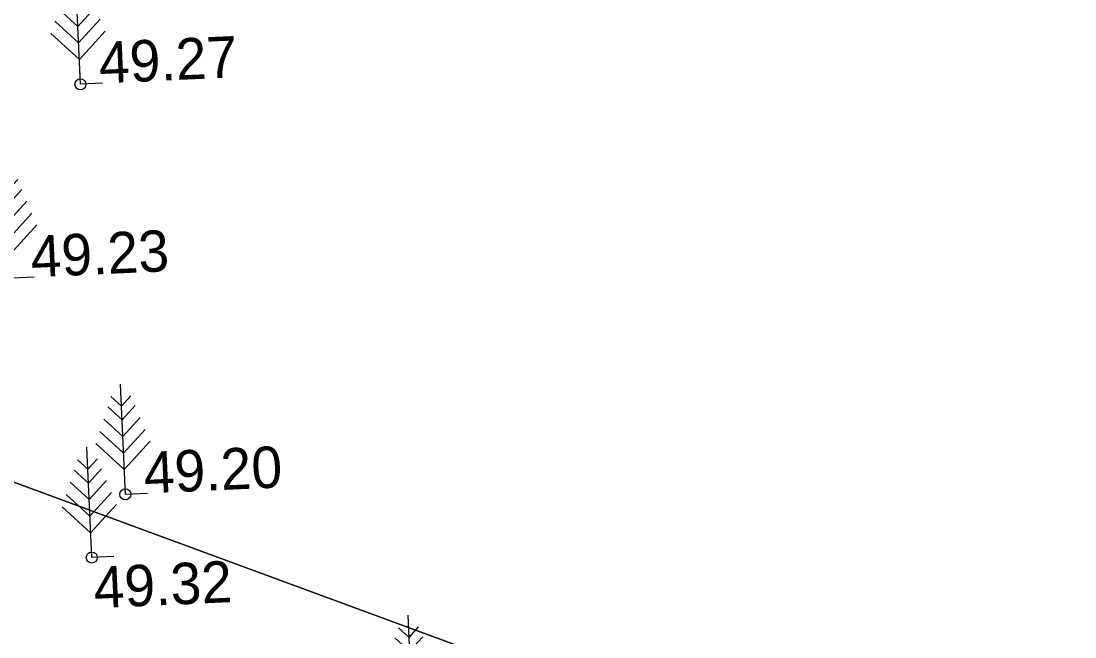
# Model space of a CAD drawing. Extents: x 641382 to 641746, y 6455043 to 6455939.
# Drawn here: x 641694.42 to 641713.51, y 6455604.43 to 6455615.59 of the extents above; entities that cross this region are included whole.
import ezdxf

# ---------------------------------------------------------------- set-up
doc = ezdxf.new("R2010")
doc.units = 0
for name, color, linetype in [('KQLVIKUD', 7, 'Continuous'), ('KRUNDIPIIR', 7, 'Continuous'), ('Level 11', 7, 'Continuous'), ('Level 16', 7, 'Continuous'), ('Level 21', 7, 'Continuous'), ('Level 27', 7, 'Continuous'), ('Level 40', 7, 'Continuous'), ('Level 5', 7, 'Continuous'), ('Level 63', 7, 'Continuous'), ('Level 8', 7, 'Continuous')]:
    doc.layers.add(name, color=color, linetype=linetype)

# ---------------------------------------------------------------- blocks, each defined once
blk = doc.blocks.new('VMAND8')
at = {"layer": 'Level 16'}
for p, q in [((0, 0), (0, 2000)), ((0, 1600), (-181.08, 1781.08)), ((0, 1600), (181.08, 1781.08)), ((0, 1350), (-248.65, 1598.65)), ((0, 1350), (248.65, 1598.65)), ((0, 1050), (-329.73, 1379.73)), ((0, 1050), (329.73, 1379.73)), ((0, 750), (-410.81, 1160.81)), ((0, 750), (410.81, 1160.81)), ((0, 450), (-491.89, 941.89)), ((0, 450), (491.89, 941.89)), ((400, 0), (0, 0))]:
    blk.add_line(p, q, dxfattribs=at)
blk = doc.blocks.new('PUNK10')
at = {"layer": 'KRUNDIPIIR'}
blk.add_circle((0, 0), 100, dxfattribs=at)
blk = doc.blocks.new('KMAND7')
at = {"layer": 'Level 11'}
for p, q in [((0, 0), (0, 2000)), ((0, 1600), (-181.08, 1781.08)), ((0, 1600), (181.08, 1781.08)), ((0, 1350), (-248.65, 1598.65)), ((0, 1350), (248.65, 1598.65)), ((0, 1050), (-329.73, 1379.73)), ((0, 1050), (329.73, 1379.73)), ((0, 750), (-410.81, 1160.81)), ((0, 750), (410.81, 1160.81)), ((0, 450), (-491.89, 941.89)), ((0, 450), (491.89, 941.89)), ((400, 0), (0, 0))]:
    blk.add_line(p, q, dxfattribs=at)
blk = doc.blocks.new('PUNK11')
at = {"layer": 'KQLVIKUD'}
blk.add_circle((0, 0), 100, dxfattribs=at)
blk = doc.blocks.new('KMAND8')
at = {"layer": 'Level 16'}
for p, q in [((0, 0), (0, 2000)), ((0, 1600), (-181.08, 1781.08)), ((0, 1600), (181.08, 1781.08)), ((0, 1350), (-248.65, 1598.65)), ((0, 1350), (248.65, 1598.65)), ((0, 1050), (-329.73, 1379.73)), ((0, 1050), (329.73, 1379.73)), ((0, 750), (-410.81, 1160.81)), ((0, 750), (410.81, 1160.81)), ((0, 450), (-491.89, 941.89)), ((0, 450), (491.89, 941.89)), ((400, 0), (0, 0))]:
    blk.add_line(p, q, dxfattribs=at)

msp = doc.modelspace()

# ---------------------------------------------------------------- linework, layer by layer
at = {"layer": 'Level 40'}
for points in [[(641721.872, 6455597.078), (641686.012, 6455610.284), (641716.963, 6455682.241), (641718.076, 6455681.786)], [(641725.385, 6455518.666), (641691.224, 6455531.034), (641660.708, 6455542.042), (641686.012, 6455610.284), (641721.872, 6455597.078)]]:
    msp.add_lwpolyline(points, dxfattribs=at)
at = {"layer": 'Level 8'}
for p, q in [((641695.499, 6455614.443), (641695.499, 6455614.443)), ((641695.499, 6455614.443), (641695.499, 6455614.443)), ((641695.499, 6455614.443), (641695.499, 6455614.443)), ((641695.499, 6455614.443), (641695.499, 6455614.443)), ((641695.499, 6455614.443), (641695.499, 6455614.443)), ((641695.499, 6455614.443), (641695.499, 6455614.443)), ((641695.499, 6455614.443), (641695.499, 6455614.443)), ((641695.499, 6455614.443), (641695.499, 6455614.443)), ((641696.312, 6455607.016), (641696.312, 6455607.016)), ((641696.312, 6455607.016), (641696.312, 6455607.016)), ((641696.312, 6455607.016), (641696.312, 6455607.016)), ((641696.312, 6455607.016), (641696.312, 6455607.016)), ((641696.312, 6455607.016), (641696.312, 6455607.016)), ((641696.312, 6455607.016), (641696.312, 6455607.016)), ((641696.312, 6455607.016), (641696.312, 6455607.016)), ((641696.312, 6455607.016), (641696.312, 6455607.016)), ((641695.704, 6455605.872), (641695.704, 6455605.872)), ((641695.704, 6455605.872), (641695.704, 6455605.872)), ((641695.704, 6455605.872), (641695.704, 6455605.872)), ((641695.704, 6455605.872), (641695.704, 6455605.872)), ((641695.704, 6455605.872), (641695.704, 6455605.872)), ((641695.704, 6455605.872), (641695.704, 6455605.872)), ((641695.704, 6455605.872), (641695.704, 6455605.872)), ((641695.704, 6455605.872), (641695.704, 6455605.872))]:
    msp.add_line(p, q, dxfattribs=at)

# ---------------------------------------------------------------- block references
at = {"layer": 'Level 21', "xscale": 0.0009994242458242807, "yscale": 0.000999424245824281, "rotation": 2.5653181578468396}
msp.add_blockref('KMAND8', (641701.52, 6455602.829), dxfattribs=at)
msp.add_blockref('KMAND8', (641701.52, 6455602.829), dxfattribs=at)
at = {"layer": 'Level 27', "xscale": 0.0009994242458242807, "yscale": 0.000999424245824281, "rotation": 2.5653181578468396}
for name, p in [('PUNK10', (641695.499, 6455614.443)), ('PUNK10', (641695.499, 6455614.443)), ('PUNK11', (641695.499, 6455614.443)), ('PUNK11', (641695.499, 6455614.443)), ('PUNK10', (641696.312, 6455607.016)), ('PUNK10', (641696.312, 6455607.016)), ('PUNK11', (641696.312, 6455607.016)), ('PUNK11', (641696.312, 6455607.016)), ('PUNK10', (641695.704, 6455605.872)), ('PUNK10', (641695.704, 6455605.872)), ('PUNK11', (641695.704, 6455605.872)), ('PUNK11', (641695.704, 6455605.872))]:
    msp.add_blockref(name, p, dxfattribs=at)
at = {"layer": 'Level 8', "xscale": 0.0009994242458242807, "yscale": 0.000999424245824281, "rotation": 2.5653181578468396}
for name, p in [('VMAND8', (641695.499, 6455614.443)), ('VMAND8', (641695.499, 6455614.443)), ('VMAND8', (641695.499, 6455614.443)), ('VMAND8', (641695.499, 6455614.443)), ('VMAND8', (641694.263, 6455610.932)), ('VMAND8', (641694.263, 6455610.932)), ('VMAND8', (641694.263, 6455610.932)), ('VMAND8', (641694.263, 6455610.932)), ('VMAND8', (641696.312, 6455607.016)), ('VMAND8', (641696.312, 6455607.016)), ('VMAND8', (641696.312, 6455607.016)), ('VMAND8', (641696.312, 6455607.016)), ('VMAND8', (641695.704, 6455605.872)), ('VMAND8', (641695.704, 6455605.872)), ('VMAND8', (641695.704, 6455605.872)), ('VMAND8', (641695.704, 6455605.872)), ('KMAND7', (641701.52, 6455602.829)), ('KMAND7', (641701.52, 6455602.829))]:
    msp.add_blockref(name, p, dxfattribs=at)

# ---------------------------------------------------------------- texts
at = {"layer": 'Level 5'}
for s, p in [('49.23', (641694.612, 6455610.947)), ('49.23', (641694.612, 6455610.947)), ('49.23', (641694.612, 6455610.947)), ('49.23', (641694.612, 6455610.947)), ('49.32', (641695.753, 6455604.954)), ('49.32', (641695.753, 6455604.954)), ('49.32', (641695.753, 6455604.954)), ('49.32', (641695.753, 6455604.954))]:
    msp.add_text(s, height=0.7496, rotation=2.5653, dxfattribs=at).set_placement(p)
at = {"layer": 'Level 63'}
for s, p in [('49.27', (641695.848, 6455614.458)), ('49.27', (641695.848, 6455614.458)), ('49.27', (641695.848, 6455614.458)), ('49.27', (641695.848, 6455614.458)), ('49.20', (641696.661, 6455607.032)), ('49.20', (641696.661, 6455607.032)), ('49.20', (641696.661, 6455607.032)), ('49.20', (641696.661, 6455607.032))]:
    msp.add_text(s, height=0.7496, rotation=2.5653, dxfattribs=at).set_placement(p)

doc.saveas('drawing.dxf')
